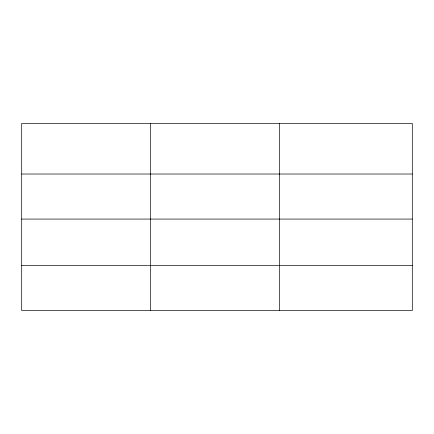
<?xml version="1.0" encoding="UTF-8"?>
<svg xmlns="http://www.w3.org/2000/svg" width="434" height="434" viewBox="0 0 434 434"><rect width="100%" height="100%" fill="white"/><g stroke="black" fill="none" stroke-linecap="round" stroke-linejoin="round"><path stroke-width="0.65" d="M412.3 219.072L412.3 123.468L21.7 123.468L21.7 310.532L412.3 310.532L412.3 219.072L21.7 219.072M21.7 174.023L412.3 174.023M21.7 265.483L412.3 265.483M279.496 123.468L279.496 310.532M150.598 123.468L150.598 310.532"/></g></svg>
